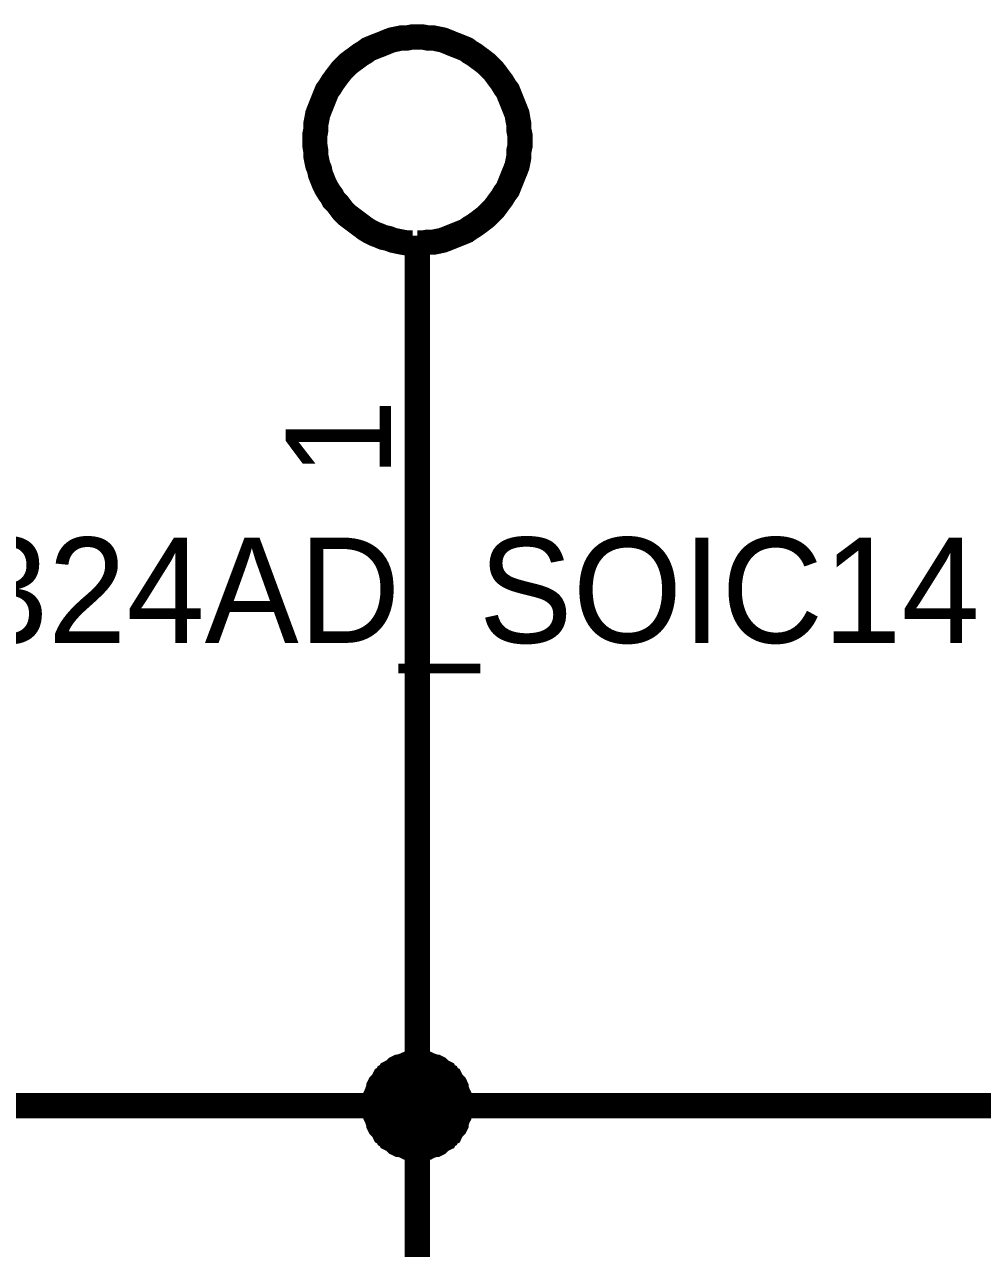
# Model space of a CAD drawing. Header units: millimetres. Extents: x 0 to 800, y 0 to 567.
# Drawn here: x 125.37 to 136.78, y 327.7 to 342.27 of the extents above; entities that cross this region are included whole.
import ezdxf

# ---------------------------------------------------------------- set-up
doc = ezdxf.new("R2010")
doc.units = ezdxf.units.MM
doc.layers.add('Sheet', color=255, linetype='Continuous')

msp = doc.modelspace()

# ---------------------------------------------------------------- linework, layer by layer
at = {"layer": 'Sheet'}
for points, const_width in [([(130.05, 342.119), (129.983, 342.119), (129.927, 342.108), (129.859, 342.108), (129.803, 342.096), (129.747, 342.085), (129.691, 342.063), (129.635, 342.04), (129.579, 342.018), (129.523, 341.996), (129.467, 341.973), (129.423, 341.94), (129.367, 341.906), (129.322, 341.872), (129.277, 341.839), (129.232, 341.805), (129.187, 341.76), (129.143, 341.716), (129.109, 341.671), (129.075, 341.626), (129.042, 341.581), (129.008, 341.525), (128.975, 341.48), (128.952, 341.424), (128.93, 341.368), (128.907, 341.312), (128.885, 341.256), (128.863, 341.2), (128.851, 341.133), (128.84, 341.077), (128.84, 341.01), (128.829, 340.954), (128.829, 340.887)], 0.3), ([(131.271, 340.887), (131.271, 340.954), (131.259, 341.01), (131.259, 341.077), (131.248, 341.133), (131.237, 341.2), (131.215, 341.256), (131.192, 341.312), (131.17, 341.368), (131.147, 341.424), (131.125, 341.48), (131.091, 341.525), (131.058, 341.581), (131.024, 341.626), (130.991, 341.671), (130.957, 341.716), (130.912, 341.76), (130.867, 341.805), (130.823, 341.839), (130.778, 341.872), (130.733, 341.906), (130.677, 341.94), (130.632, 341.973), (130.576, 341.996), (130.52, 342.018), (130.464, 342.04), (130.408, 342.063), (130.352, 342.085), (130.296, 342.096), (130.24, 342.108), (130.173, 342.108), (130.117, 342.119), (130.05, 342.119)], 0.3), ([(128.829, 340.887), (128.829, 340.831), (128.84, 340.764), (128.84, 340.708), (128.851, 340.652), (128.863, 340.596), (128.885, 340.54), (128.896, 340.484), (128.919, 340.428), (128.941, 340.372), (128.963, 340.327), (128.997, 340.271), (129.031, 340.226), (129.053, 340.181), (129.098, 340.136), (129.131, 340.092), (129.165, 340.047), (129.21, 340.002), (129.255, 339.968), (129.299, 339.935), (129.344, 339.901), (129.389, 339.868), (129.434, 339.834), (129.49, 339.8), (129.535, 339.778), (129.591, 339.756), (129.647, 339.733), (129.703, 339.722), (129.759, 339.7), (129.815, 339.688), (129.871, 339.677), (129.938, 339.666), (129.994, 339.666)], 0.3), ([(130.05, 339.666), (130.117, 339.666), (130.173, 339.677), (130.24, 339.677), (130.296, 339.688), (130.352, 339.7), (130.408, 339.722), (130.464, 339.744), (130.52, 339.767), (130.576, 339.789), (130.632, 339.812), (130.677, 339.845), (130.733, 339.879), (130.778, 339.912), (130.823, 339.946), (130.867, 339.98), (130.912, 340.024), (130.957, 340.069), (130.991, 340.114), (131.024, 340.159), (131.058, 340.204), (131.091, 340.26), (131.125, 340.304), (131.147, 340.36), (131.17, 340.416), (131.192, 340.472), (131.215, 340.528), (131.237, 340.584), (131.248, 340.64), (131.259, 340.696), (131.259, 340.764), (131.271, 340.82), (131.271, 340.887)], 0.3), ([(130.05, 339.756), (130.05, 336.25)], 0.3), ([(130.05, 336.25), (130.05, 329.396)], 0.3), ([(129.546, 329.396), (129.546, 329.419), (129.546, 329.452), (129.557, 329.475), (129.557, 329.497), (129.557, 329.519), (129.568, 329.542), (129.579, 329.575), (129.591, 329.598), (129.591, 329.62), (129.602, 329.643), (129.613, 329.654), (129.635, 329.676), (129.647, 329.699), (129.658, 329.721), (129.68, 329.732), (129.691, 329.755), (129.714, 329.766), (129.725, 329.788), (129.747, 329.799), (129.77, 329.811), (129.792, 329.833), (129.803, 329.844), (129.826, 329.855), (129.848, 329.855), (129.871, 329.867), (129.904, 329.878), (129.927, 329.889), (129.949, 329.889), (129.971, 329.889), (129.994, 329.9), (130.027, 329.9), (130.05, 329.9)], 0.3), ([(129.546, 329.396), (129.546, 329.419), (129.546, 329.452), (129.557, 329.475), (129.557, 329.497), (129.557, 329.519), (129.568, 329.542), (129.579, 329.575), (129.591, 329.598), (129.591, 329.62), (129.602, 329.643), (129.613, 329.654), (129.635, 329.676), (129.647, 329.699), (129.658, 329.721), (129.68, 329.732), (129.691, 329.755), (129.714, 329.766), (129.725, 329.788), (129.747, 329.799), (129.77, 329.811), (129.792, 329.833), (129.803, 329.844), (129.826, 329.855), (129.848, 329.855), (129.871, 329.867), (129.904, 329.878), (129.927, 329.889), (129.949, 329.889), (129.971, 329.889), (129.994, 329.9), (130.027, 329.9), (130.05, 329.9)], 0.3), ([(129.546, 329.396), (129.546, 329.419), (129.546, 329.452), (129.557, 329.475), (129.557, 329.497), (129.557, 329.519), (129.568, 329.542), (129.579, 329.575), (129.591, 329.598), (129.591, 329.62), (129.602, 329.643), (129.613, 329.654), (129.635, 329.676), (129.647, 329.699), (129.658, 329.721), (129.68, 329.732), (129.691, 329.755), (129.714, 329.766), (129.725, 329.788), (129.747, 329.799), (129.77, 329.811), (129.792, 329.833), (129.803, 329.844), (129.826, 329.855), (129.848, 329.855), (129.871, 329.867), (129.904, 329.878), (129.927, 329.889), (129.949, 329.889), (129.971, 329.889), (129.994, 329.9), (130.027, 329.9), (130.05, 329.9)], 0.3), ([(129.546, 329.396), (129.546, 329.419), (129.546, 329.452), (129.557, 329.475), (129.557, 329.497), (129.557, 329.519), (129.568, 329.542), (129.579, 329.575), (129.591, 329.598), (129.591, 329.62), (129.602, 329.643), (129.613, 329.654), (129.635, 329.676), (129.647, 329.699), (129.658, 329.721), (129.68, 329.732), (129.691, 329.755), (129.714, 329.766), (129.725, 329.788), (129.747, 329.799), (129.77, 329.811), (129.792, 329.833), (129.803, 329.844), (129.826, 329.855), (129.848, 329.855), (129.871, 329.867), (129.904, 329.878), (129.927, 329.889), (129.949, 329.889), (129.971, 329.889), (129.994, 329.9), (130.027, 329.9), (130.05, 329.9)], 0.3), ([(129.546, 329.396), (129.546, 329.419), (129.546, 329.452), (129.557, 329.475), (129.557, 329.497), (129.557, 329.519), (129.568, 329.542), (129.579, 329.575), (129.591, 329.598), (129.591, 329.62), (129.602, 329.643), (129.613, 329.654), (129.635, 329.676), (129.647, 329.699), (129.658, 329.721), (129.68, 329.732), (129.691, 329.755), (129.714, 329.766), (129.725, 329.788), (129.747, 329.799), (129.77, 329.811), (129.792, 329.833), (129.803, 329.844), (129.826, 329.855), (129.848, 329.855), (129.871, 329.867), (129.904, 329.878), (129.927, 329.889), (129.949, 329.889), (129.971, 329.889), (129.994, 329.9), (130.027, 329.9), (130.05, 329.9)], 0.3), ([(129.546, 329.396), (129.546, 329.419), (129.546, 329.452), (129.557, 329.475), (129.557, 329.497), (129.557, 329.519), (129.568, 329.542), (129.579, 329.575), (129.591, 329.598), (129.591, 329.62), (129.602, 329.643), (129.613, 329.654), (129.635, 329.676), (129.647, 329.699), (129.658, 329.721), (129.68, 329.732), (129.691, 329.755), (129.714, 329.766), (129.725, 329.788), (129.747, 329.799), (129.77, 329.811), (129.792, 329.833), (129.803, 329.844), (129.826, 329.855), (129.848, 329.855), (129.871, 329.867), (129.904, 329.878), (129.927, 329.889), (129.949, 329.889), (129.971, 329.889), (129.994, 329.9), (130.027, 329.9), (130.05, 329.9)], 0.3), ([(129.546, 329.396), (129.546, 329.419), (129.546, 329.452), (129.557, 329.475), (129.557, 329.497), (129.557, 329.519), (129.568, 329.542), (129.579, 329.575), (129.591, 329.598), (129.591, 329.62), (129.602, 329.643), (129.613, 329.654), (129.635, 329.676), (129.647, 329.699), (129.658, 329.721), (129.68, 329.732), (129.691, 329.755), (129.714, 329.766), (129.725, 329.788), (129.747, 329.799), (129.77, 329.811), (129.792, 329.833), (129.803, 329.844), (129.826, 329.855), (129.848, 329.855), (129.871, 329.867), (129.904, 329.878), (129.927, 329.889), (129.949, 329.889), (129.971, 329.889), (129.994, 329.9), (130.027, 329.9), (130.05, 329.9)], 0.0991), ([(129.546, 329.396), (129.546, 329.419), (129.546, 329.452), (129.557, 329.475), (129.557, 329.497), (129.557, 329.519), (129.568, 329.542), (129.579, 329.575), (129.591, 329.598), (129.591, 329.62), (129.602, 329.643), (129.613, 329.654), (129.635, 329.676), (129.647, 329.699), (129.658, 329.721), (129.68, 329.732), (129.691, 329.755), (129.714, 329.766), (129.725, 329.788), (129.747, 329.799), (129.77, 329.811), (129.792, 329.833), (129.803, 329.844), (129.826, 329.855), (129.848, 329.855), (129.871, 329.867), (129.904, 329.878), (129.927, 329.889), (129.949, 329.889), (129.971, 329.889), (129.994, 329.9), (130.027, 329.9), (130.05, 329.9)], 0.0991), ([(129.546, 329.396), (129.546, 329.419), (129.546, 329.452), (129.557, 329.475), (129.557, 329.497), (129.557, 329.519), (129.568, 329.542), (129.579, 329.575), (129.591, 329.598), (129.591, 329.62), (129.602, 329.643), (129.613, 329.654), (129.635, 329.676), (129.647, 329.699), (129.658, 329.721), (129.68, 329.732), (129.691, 329.755), (129.714, 329.766), (129.725, 329.788), (129.747, 329.799), (129.77, 329.811), (129.792, 329.833), (129.803, 329.844), (129.826, 329.855), (129.848, 329.855), (129.871, 329.867), (129.904, 329.878), (129.927, 329.889), (129.949, 329.889), (129.971, 329.889), (129.994, 329.9), (130.027, 329.9), (130.05, 329.9)], 0.0991), ([(129.546, 329.396), (129.546, 329.419), (129.546, 329.452), (129.557, 329.475), (129.557, 329.497), (129.557, 329.519), (129.568, 329.542), (129.579, 329.575), (129.591, 329.598), (129.591, 329.62), (129.602, 329.643), (129.613, 329.654), (129.635, 329.676), (129.647, 329.699), (129.658, 329.721), (129.68, 329.732), (129.691, 329.755), (129.714, 329.766), (129.725, 329.788), (129.747, 329.799), (129.77, 329.811), (129.792, 329.833), (129.803, 329.844), (129.826, 329.855), (129.848, 329.855), (129.871, 329.867), (129.904, 329.878), (129.927, 329.889), (129.949, 329.889), (129.971, 329.889), (129.994, 329.9), (130.027, 329.9), (130.05, 329.9)], 0.0991), ([(129.546, 329.396), (129.546, 329.419), (129.546, 329.452), (129.557, 329.475), (129.557, 329.497), (129.557, 329.519), (129.568, 329.542), (129.579, 329.575), (129.591, 329.598), (129.591, 329.62), (129.602, 329.643), (129.613, 329.654), (129.635, 329.676), (129.647, 329.699), (129.658, 329.721), (129.68, 329.732), (129.691, 329.755), (129.714, 329.766), (129.725, 329.788), (129.747, 329.799), (129.77, 329.811), (129.792, 329.833), (129.803, 329.844), (129.826, 329.855), (129.848, 329.855), (129.871, 329.867), (129.904, 329.878), (129.927, 329.889), (129.949, 329.889), (129.971, 329.889), (129.994, 329.9), (130.027, 329.9), (130.05, 329.9)], 0.0991), ([(129.546, 329.396), (129.546, 329.419), (129.546, 329.452), (129.557, 329.475), (129.557, 329.497), (129.557, 329.519), (129.568, 329.542), (129.579, 329.575), (129.591, 329.598), (129.591, 329.62), (129.602, 329.643), (129.613, 329.654), (129.635, 329.676), (129.647, 329.699), (129.658, 329.721), (129.68, 329.732), (129.691, 329.755), (129.714, 329.766), (129.725, 329.788), (129.747, 329.799), (129.77, 329.811), (129.792, 329.833), (129.803, 329.844), (129.826, 329.855), (129.848, 329.855), (129.871, 329.867), (129.904, 329.878), (129.927, 329.889), (129.949, 329.889), (129.971, 329.889), (129.994, 329.9), (130.027, 329.9), (130.05, 329.9)], 0.0991), ([(130.05, 329.9), (130.05, 329.9)], 0.3), ([(130.05, 329.9), (130.072, 329.9), (130.106, 329.9), (130.128, 329.889), (130.151, 329.889), (130.173, 329.889), (130.195, 329.878), (130.229, 329.867), (130.251, 329.855), (130.274, 329.855), (130.296, 329.844), (130.307, 329.833), (130.33, 329.811), (130.352, 329.799), (130.375, 329.788), (130.386, 329.766), (130.408, 329.755), (130.419, 329.732), (130.442, 329.721), (130.453, 329.699), (130.464, 329.676), (130.487, 329.654), (130.498, 329.643), (130.509, 329.62), (130.509, 329.598), (130.52, 329.575), (130.531, 329.542), (130.543, 329.519), (130.543, 329.497), (130.543, 329.475), (130.554, 329.452), (130.554, 329.419), (130.554, 329.396)], 0.3), ([(130.05, 329.9), (130.05, 329.9)], 0.3), ([(130.05, 329.9), (130.072, 329.9), (130.106, 329.9), (130.128, 329.889), (130.151, 329.889), (130.173, 329.889), (130.195, 329.878), (130.229, 329.867), (130.251, 329.855), (130.274, 329.855), (130.296, 329.844), (130.307, 329.833), (130.33, 329.811), (130.352, 329.799), (130.375, 329.788), (130.386, 329.766), (130.408, 329.755), (130.419, 329.732), (130.442, 329.721), (130.453, 329.699), (130.464, 329.676), (130.487, 329.654), (130.498, 329.643), (130.509, 329.62), (130.509, 329.598), (130.52, 329.575), (130.531, 329.542), (130.543, 329.519), (130.543, 329.497), (130.543, 329.475), (130.554, 329.452), (130.554, 329.419), (130.554, 329.396)], 0.3), ([(130.05, 329.9), (130.05, 329.9)], 0.3), ([(130.05, 329.9), (130.072, 329.9), (130.106, 329.9), (130.128, 329.889), (130.151, 329.889), (130.173, 329.889), (130.195, 329.878), (130.229, 329.867), (130.251, 329.855), (130.274, 329.855), (130.296, 329.844), (130.307, 329.833), (130.33, 329.811), (130.352, 329.799), (130.375, 329.788), (130.386, 329.766), (130.408, 329.755), (130.419, 329.732), (130.442, 329.721), (130.453, 329.699), (130.464, 329.676), (130.487, 329.654), (130.498, 329.643), (130.509, 329.62), (130.509, 329.598), (130.52, 329.575), (130.531, 329.542), (130.543, 329.519), (130.543, 329.497), (130.543, 329.475), (130.554, 329.452), (130.554, 329.419), (130.554, 329.396)], 0.3), ([(130.05, 329.9), (130.05, 329.9)], 0.3), ([(130.05, 329.9), (130.072, 329.9), (130.106, 329.9), (130.128, 329.889), (130.151, 329.889), (130.173, 329.889), (130.195, 329.878), (130.229, 329.867), (130.251, 329.855), (130.274, 329.855), (130.296, 329.844), (130.307, 329.833), (130.33, 329.811), (130.352, 329.799), (130.375, 329.788), (130.386, 329.766), (130.408, 329.755), (130.419, 329.732), (130.442, 329.721), (130.453, 329.699), (130.464, 329.676), (130.487, 329.654), (130.498, 329.643), (130.509, 329.62), (130.509, 329.598), (130.52, 329.575), (130.531, 329.542), (130.543, 329.519), (130.543, 329.497), (130.543, 329.475), (130.554, 329.452), (130.554, 329.419), (130.554, 329.396)], 0.3), ([(130.05, 329.9), (130.05, 329.9)], 0.3), ([(130.05, 329.9), (130.072, 329.9), (130.106, 329.9), (130.128, 329.889), (130.151, 329.889), (130.173, 329.889), (130.195, 329.878), (130.229, 329.867), (130.251, 329.855), (130.274, 329.855), (130.296, 329.844), (130.307, 329.833), (130.33, 329.811), (130.352, 329.799), (130.375, 329.788), (130.386, 329.766), (130.408, 329.755), (130.419, 329.732), (130.442, 329.721), (130.453, 329.699), (130.464, 329.676), (130.487, 329.654), (130.498, 329.643), (130.509, 329.62), (130.509, 329.598), (130.52, 329.575), (130.531, 329.542), (130.543, 329.519), (130.543, 329.497), (130.543, 329.475), (130.554, 329.452), (130.554, 329.419), (130.554, 329.396)], 0.3), ([(130.05, 329.9), (130.05, 329.9)], 0.3), ([(130.05, 329.9), (130.072, 329.9), (130.106, 329.9), (130.128, 329.889), (130.151, 329.889), (130.173, 329.889), (130.195, 329.878), (130.229, 329.867), (130.251, 329.855), (130.274, 329.855), (130.296, 329.844), (130.307, 329.833), (130.33, 329.811), (130.352, 329.799), (130.375, 329.788), (130.386, 329.766), (130.408, 329.755), (130.419, 329.732), (130.442, 329.721), (130.453, 329.699), (130.464, 329.676), (130.487, 329.654), (130.498, 329.643), (130.509, 329.62), (130.509, 329.598), (130.52, 329.575), (130.531, 329.542), (130.543, 329.519), (130.543, 329.497), (130.543, 329.475), (130.554, 329.452), (130.554, 329.419), (130.554, 329.396)], 0.3), ([(130.05, 329.9), (130.05, 329.9)], 0.0991), ([(130.05, 329.9), (130.072, 329.9), (130.106, 329.9), (130.128, 329.889), (130.151, 329.889), (130.173, 329.889), (130.195, 329.878), (130.229, 329.867), (130.251, 329.855), (130.274, 329.855), (130.296, 329.844), (130.307, 329.833), (130.33, 329.811), (130.352, 329.799), (130.375, 329.788), (130.386, 329.766), (130.408, 329.755), (130.419, 329.732), (130.442, 329.721), (130.453, 329.699), (130.464, 329.676), (130.487, 329.654), (130.498, 329.643), (130.509, 329.62), (130.509, 329.598), (130.52, 329.575), (130.531, 329.542), (130.543, 329.519), (130.543, 329.497), (130.543, 329.475), (130.554, 329.452), (130.554, 329.419), (130.554, 329.396)], 0.0991), ([(130.05, 329.9), (130.05, 329.9)], 0.0991), ([(130.05, 329.9), (130.072, 329.9), (130.106, 329.9), (130.128, 329.889), (130.151, 329.889), (130.173, 329.889), (130.195, 329.878), (130.229, 329.867), (130.251, 329.855), (130.274, 329.855), (130.296, 329.844), (130.307, 329.833), (130.33, 329.811), (130.352, 329.799), (130.375, 329.788), (130.386, 329.766), (130.408, 329.755), (130.419, 329.732), (130.442, 329.721), (130.453, 329.699), (130.464, 329.676), (130.487, 329.654), (130.498, 329.643), (130.509, 329.62), (130.509, 329.598), (130.52, 329.575), (130.531, 329.542), (130.543, 329.519), (130.543, 329.497), (130.543, 329.475), (130.554, 329.452), (130.554, 329.419), (130.554, 329.396)], 0.0991), ([(130.05, 329.9), (130.05, 329.9)], 0.0991), ([(130.05, 329.9), (130.072, 329.9), (130.106, 329.9), (130.128, 329.889), (130.151, 329.889), (130.173, 329.889), (130.195, 329.878), (130.229, 329.867), (130.251, 329.855), (130.274, 329.855), (130.296, 329.844), (130.307, 329.833), (130.33, 329.811), (130.352, 329.799), (130.375, 329.788), (130.386, 329.766), (130.408, 329.755), (130.419, 329.732), (130.442, 329.721), (130.453, 329.699), (130.464, 329.676), (130.487, 329.654), (130.498, 329.643), (130.509, 329.62), (130.509, 329.598), (130.52, 329.575), (130.531, 329.542), (130.543, 329.519), (130.543, 329.497), (130.543, 329.475), (130.554, 329.452), (130.554, 329.419), (130.554, 329.396)], 0.0991), ([(130.05, 329.9), (130.05, 329.9)], 0.0991), ([(130.05, 329.9), (130.072, 329.9), (130.106, 329.9), (130.128, 329.889), (130.151, 329.889), (130.173, 329.889), (130.195, 329.878), (130.229, 329.867), (130.251, 329.855), (130.274, 329.855), (130.296, 329.844), (130.307, 329.833), (130.33, 329.811), (130.352, 329.799), (130.375, 329.788), (130.386, 329.766), (130.408, 329.755), (130.419, 329.732), (130.442, 329.721), (130.453, 329.699), (130.464, 329.676), (130.487, 329.654), (130.498, 329.643), (130.509, 329.62), (130.509, 329.598), (130.52, 329.575), (130.531, 329.542), (130.543, 329.519), (130.543, 329.497), (130.543, 329.475), (130.554, 329.452), (130.554, 329.419), (130.554, 329.396)], 0.0991), ([(130.05, 329.9), (130.05, 329.9)], 0.0991), ([(130.05, 329.9), (130.072, 329.9), (130.106, 329.9), (130.128, 329.889), (130.151, 329.889), (130.173, 329.889), (130.195, 329.878), (130.229, 329.867), (130.251, 329.855), (130.274, 329.855), (130.296, 329.844), (130.307, 329.833), (130.33, 329.811), (130.352, 329.799), (130.375, 329.788), (130.386, 329.766), (130.408, 329.755), (130.419, 329.732), (130.442, 329.721), (130.453, 329.699), (130.464, 329.676), (130.487, 329.654), (130.498, 329.643), (130.509, 329.62), (130.509, 329.598), (130.52, 329.575), (130.531, 329.542), (130.543, 329.519), (130.543, 329.497), (130.543, 329.475), (130.554, 329.452), (130.554, 329.419), (130.554, 329.396)], 0.0991), ([(130.05, 329.9), (130.05, 329.9)], 0.0991), ([(130.05, 329.9), (130.072, 329.9), (130.106, 329.9), (130.128, 329.889), (130.151, 329.889), (130.173, 329.889), (130.195, 329.878), (130.229, 329.867), (130.251, 329.855), (130.274, 329.855), (130.296, 329.844), (130.307, 329.833), (130.33, 329.811), (130.352, 329.799), (130.375, 329.788), (130.386, 329.766), (130.408, 329.755), (130.419, 329.732), (130.442, 329.721), (130.453, 329.699), (130.464, 329.676), (130.487, 329.654), (130.498, 329.643), (130.509, 329.62), (130.509, 329.598), (130.52, 329.575), (130.531, 329.542), (130.543, 329.519), (130.543, 329.497), (130.543, 329.475), (130.554, 329.452), (130.554, 329.419), (130.554, 329.396)], 0.0991), ([(121.807, 329.385), (123.039, 329.385), (123.039, 329.396), (130.05, 329.396), (138.102, 329.396)], 0.3), ([(130.05, 328.892), (130.027, 328.892), (129.994, 328.892), (129.971, 328.903), (129.949, 328.903), (129.927, 328.903), (129.904, 328.915), (129.871, 328.926), (129.848, 328.937), (129.826, 328.937), (129.803, 328.948), (129.792, 328.959), (129.77, 328.982), (129.747, 328.993), (129.725, 329.004), (129.714, 329.027), (129.691, 329.038), (129.68, 329.06), (129.658, 329.071), (129.647, 329.094), (129.635, 329.116), (129.613, 329.139), (129.602, 329.15), (129.591, 329.172), (129.591, 329.195), (129.579, 329.217), (129.568, 329.251), (129.557, 329.273), (129.557, 329.295), (129.557, 329.318), (129.546, 329.34), (129.546, 329.374), (129.546, 329.396)], 0.3), ([(129.546, 329.396), (129.546, 329.396)], 0.3), ([(130.05, 328.892), (130.027, 328.892), (129.994, 328.892), (129.971, 328.903), (129.949, 328.903), (129.927, 328.903), (129.904, 328.915), (129.871, 328.926), (129.848, 328.937), (129.826, 328.937), (129.803, 328.948), (129.792, 328.959), (129.77, 328.982), (129.747, 328.993), (129.725, 329.004), (129.714, 329.027), (129.691, 329.038), (129.68, 329.06), (129.658, 329.071), (129.647, 329.094), (129.635, 329.116), (129.613, 329.139), (129.602, 329.15), (129.591, 329.172), (129.591, 329.195), (129.579, 329.217), (129.568, 329.251), (129.557, 329.273), (129.557, 329.295), (129.557, 329.318), (129.546, 329.34), (129.546, 329.374), (129.546, 329.396)], 0.3), ([(129.546, 329.396), (129.546, 329.396)], 0.3), ([(130.05, 328.892), (130.027, 328.892), (129.994, 328.892), (129.971, 328.903), (129.949, 328.903), (129.927, 328.903), (129.904, 328.915), (129.871, 328.926), (129.848, 328.937), (129.826, 328.937), (129.803, 328.948), (129.792, 328.959), (129.77, 328.982), (129.747, 328.993), (129.725, 329.004), (129.714, 329.027), (129.691, 329.038), (129.68, 329.06), (129.658, 329.071), (129.647, 329.094), (129.635, 329.116), (129.613, 329.139), (129.602, 329.15), (129.591, 329.172), (129.591, 329.195), (129.579, 329.217), (129.568, 329.251), (129.557, 329.273), (129.557, 329.295), (129.557, 329.318), (129.546, 329.34), (129.546, 329.374), (129.546, 329.396)], 0.3), ([(129.546, 329.396), (129.546, 329.396)], 0.3), ([(130.05, 328.892), (130.027, 328.892), (129.994, 328.892), (129.971, 328.903), (129.949, 328.903), (129.927, 328.903), (129.904, 328.915), (129.871, 328.926), (129.848, 328.937), (129.826, 328.937), (129.803, 328.948), (129.792, 328.959), (129.77, 328.982), (129.747, 328.993), (129.725, 329.004), (129.714, 329.027), (129.691, 329.038), (129.68, 329.06), (129.658, 329.071), (129.647, 329.094), (129.635, 329.116), (129.613, 329.139), (129.602, 329.15), (129.591, 329.172), (129.591, 329.195), (129.579, 329.217), (129.568, 329.251), (129.557, 329.273), (129.557, 329.295), (129.557, 329.318), (129.546, 329.34), (129.546, 329.374), (129.546, 329.396)], 0.3), ([(129.546, 329.396), (129.546, 329.396)], 0.3), ([(130.05, 328.892), (130.027, 328.892), (129.994, 328.892), (129.971, 328.903), (129.949, 328.903), (129.927, 328.903), (129.904, 328.915), (129.871, 328.926), (129.848, 328.937), (129.826, 328.937), (129.803, 328.948), (129.792, 328.959), (129.77, 328.982), (129.747, 328.993), (129.725, 329.004), (129.714, 329.027), (129.691, 329.038), (129.68, 329.06), (129.658, 329.071), (129.647, 329.094), (129.635, 329.116), (129.613, 329.139), (129.602, 329.15), (129.591, 329.172), (129.591, 329.195), (129.579, 329.217), (129.568, 329.251), (129.557, 329.273), (129.557, 329.295), (129.557, 329.318), (129.546, 329.34), (129.546, 329.374), (129.546, 329.396)], 0.3), ([(129.546, 329.396), (129.546, 329.396)], 0.3), ([(130.05, 328.892), (130.027, 328.892), (129.994, 328.892), (129.971, 328.903), (129.949, 328.903), (129.927, 328.903), (129.904, 328.915), (129.871, 328.926), (129.848, 328.937), (129.826, 328.937), (129.803, 328.948), (129.792, 328.959), (129.77, 328.982), (129.747, 328.993), (129.725, 329.004), (129.714, 329.027), (129.691, 329.038), (129.68, 329.06), (129.658, 329.071), (129.647, 329.094), (129.635, 329.116), (129.613, 329.139), (129.602, 329.15), (129.591, 329.172), (129.591, 329.195), (129.579, 329.217), (129.568, 329.251), (129.557, 329.273), (129.557, 329.295), (129.557, 329.318), (129.546, 329.34), (129.546, 329.374), (129.546, 329.396)], 0.3), ([(129.546, 329.396), (129.546, 329.396)], 0.3), ([(130.554, 329.396), (130.554, 329.374), (130.554, 329.34), (130.543, 329.318), (130.543, 329.295), (130.543, 329.273), (130.531, 329.251), (130.52, 329.217), (130.509, 329.195), (130.509, 329.172), (130.498, 329.15), (130.487, 329.139), (130.464, 329.116), (130.453, 329.094), (130.442, 329.071), (130.419, 329.06), (130.408, 329.038), (130.386, 329.027), (130.375, 329.004), (130.352, 328.993), (130.33, 328.982), (130.307, 328.959), (130.296, 328.948), (130.274, 328.937), (130.251, 328.937), (130.229, 328.926), (130.195, 328.915), (130.173, 328.903), (130.151, 328.903), (130.128, 328.903), (130.106, 328.892), (130.072, 328.892), (130.05, 328.892)], 0.3), ([(130.554, 329.396), (130.554, 329.374), (130.554, 329.34), (130.543, 329.318), (130.543, 329.295), (130.543, 329.273), (130.531, 329.251), (130.52, 329.217), (130.509, 329.195), (130.509, 329.172), (130.498, 329.15), (130.487, 329.139), (130.464, 329.116), (130.453, 329.094), (130.442, 329.071), (130.419, 329.06), (130.408, 329.038), (130.386, 329.027), (130.375, 329.004), (130.352, 328.993), (130.33, 328.982), (130.307, 328.959), (130.296, 328.948), (130.274, 328.937), (130.251, 328.937), (130.229, 328.926), (130.195, 328.915), (130.173, 328.903), (130.151, 328.903), (130.128, 328.903), (130.106, 328.892), (130.072, 328.892), (130.05, 328.892)], 0.3), ([(130.05, 329.396), (130.05, 325.017), (130.128, 325.017)], 0.3), ([(130.554, 329.396), (130.554, 329.374), (130.554, 329.34), (130.543, 329.318), (130.543, 329.295), (130.543, 329.273), (130.531, 329.251), (130.52, 329.217), (130.509, 329.195), (130.509, 329.172), (130.498, 329.15), (130.487, 329.139), (130.464, 329.116), (130.453, 329.094), (130.442, 329.071), (130.419, 329.06), (130.408, 329.038), (130.386, 329.027), (130.375, 329.004), (130.352, 328.993), (130.33, 328.982), (130.307, 328.959), (130.296, 328.948), (130.274, 328.937), (130.251, 328.937), (130.229, 328.926), (130.195, 328.915), (130.173, 328.903), (130.151, 328.903), (130.128, 328.903), (130.106, 328.892), (130.072, 328.892), (130.05, 328.892)], 0.3), ([(130.554, 329.396), (130.554, 329.374), (130.554, 329.34), (130.543, 329.318), (130.543, 329.295), (130.543, 329.273), (130.531, 329.251), (130.52, 329.217), (130.509, 329.195), (130.509, 329.172), (130.498, 329.15), (130.487, 329.139), (130.464, 329.116), (130.453, 329.094), (130.442, 329.071), (130.419, 329.06), (130.408, 329.038), (130.386, 329.027), (130.375, 329.004), (130.352, 328.993), (130.33, 328.982), (130.307, 328.959), (130.296, 328.948), (130.274, 328.937), (130.251, 328.937), (130.229, 328.926), (130.195, 328.915), (130.173, 328.903), (130.151, 328.903), (130.128, 328.903), (130.106, 328.892), (130.072, 328.892), (130.05, 328.892)], 0.3), ([(130.554, 329.396), (130.554, 329.374), (130.554, 329.34), (130.543, 329.318), (130.543, 329.295), (130.543, 329.273), (130.531, 329.251), (130.52, 329.217), (130.509, 329.195), (130.509, 329.172), (130.498, 329.15), (130.487, 329.139), (130.464, 329.116), (130.453, 329.094), (130.442, 329.071), (130.419, 329.06), (130.408, 329.038), (130.386, 329.027), (130.375, 329.004), (130.352, 328.993), (130.33, 328.982), (130.307, 328.959), (130.296, 328.948), (130.274, 328.937), (130.251, 328.937), (130.229, 328.926), (130.195, 328.915), (130.173, 328.903), (130.151, 328.903), (130.128, 328.903), (130.106, 328.892), (130.072, 328.892), (130.05, 328.892)], 0.3), ([(130.554, 329.396), (130.554, 329.374), (130.554, 329.34), (130.543, 329.318), (130.543, 329.295), (130.543, 329.273), (130.531, 329.251), (130.52, 329.217), (130.509, 329.195), (130.509, 329.172), (130.498, 329.15), (130.487, 329.139), (130.464, 329.116), (130.453, 329.094), (130.442, 329.071), (130.419, 329.06), (130.408, 329.038), (130.386, 329.027), (130.375, 329.004), (130.352, 328.993), (130.33, 328.982), (130.307, 328.959), (130.296, 328.948), (130.274, 328.937), (130.251, 328.937), (130.229, 328.926), (130.195, 328.915), (130.173, 328.903), (130.151, 328.903), (130.128, 328.903), (130.106, 328.892), (130.072, 328.892), (130.05, 328.892)], 0.3), ([(130.554, 329.396), (130.554, 329.396), (130.554, 329.396), (130.554, 329.396), (130.554, 329.396), (130.554, 329.396), (130.554, 329.396), (130.554, 329.396), (130.554, 329.396), (130.554, 329.396), (130.554, 329.396), (130.554, 329.396), (130.554, 329.396), (130.554, 329.396), (130.554, 329.396), (130.554, 329.396), (130.554, 329.396), (130.554, 329.396), (130.554, 329.396), (130.554, 329.396), (130.554, 329.396), (130.554, 329.396), (130.554, 329.396), (130.554, 329.396), (130.554, 329.396), (130.554, 329.396), (130.554, 329.396), (130.554, 329.396), (130.554, 329.396), (130.554, 329.396), (130.554, 329.396), (130.554, 329.396), (130.554, 329.396)], 0.3), ([(130.554, 329.396), (130.554, 329.396)], 0.3), ([(130.554, 329.396), (130.554, 329.396), (130.554, 329.396), (130.554, 329.396), (130.554, 329.396), (130.554, 329.396), (130.554, 329.396), (130.554, 329.396), (130.554, 329.396), (130.554, 329.396), (130.554, 329.396), (130.554, 329.396), (130.554, 329.396), (130.554, 329.396), (130.554, 329.396), (130.554, 329.396), (130.554, 329.396), (130.554, 329.396), (130.554, 329.396), (130.554, 329.396), (130.554, 329.396), (130.554, 329.396), (130.554, 329.396), (130.554, 329.396), (130.554, 329.396), (130.554, 329.396), (130.554, 329.396), (130.554, 329.396), (130.554, 329.396), (130.554, 329.396), (130.554, 329.396), (130.554, 329.396), (130.554, 329.396)], 0.3), ([(130.554, 329.396), (130.554, 329.396)], 0.3), ([(130.554, 329.396), (130.554, 329.396), (130.554, 329.396), (130.554, 329.396), (130.554, 329.396), (130.554, 329.396), (130.554, 329.396), (130.554, 329.396), (130.554, 329.396), (130.554, 329.396), (130.554, 329.396), (130.554, 329.396), (130.554, 329.396), (130.554, 329.396), (130.554, 329.396), (130.554, 329.396), (130.554, 329.396), (130.554, 329.396), (130.554, 329.396), (130.554, 329.396), (130.554, 329.396), (130.554, 329.396), (130.554, 329.396), (130.554, 329.396), (130.554, 329.396), (130.554, 329.396), (130.554, 329.396), (130.554, 329.396), (130.554, 329.396), (130.554, 329.396), (130.554, 329.396), (130.554, 329.396), (130.554, 329.396)], 0.3), ([(130.554, 329.396), (130.554, 329.396)], 0.3), ([(130.554, 329.396), (130.554, 329.396), (130.554, 329.396), (130.554, 329.396), (130.554, 329.396), (130.554, 329.396), (130.554, 329.396), (130.554, 329.396), (130.554, 329.396), (130.554, 329.396), (130.554, 329.396), (130.554, 329.396), (130.554, 329.396), (130.554, 329.396), (130.554, 329.396), (130.554, 329.396), (130.554, 329.396), (130.554, 329.396), (130.554, 329.396), (130.554, 329.396), (130.554, 329.396), (130.554, 329.396), (130.554, 329.396), (130.554, 329.396), (130.554, 329.396), (130.554, 329.396), (130.554, 329.396), (130.554, 329.396), (130.554, 329.396), (130.554, 329.396), (130.554, 329.396), (130.554, 329.396), (130.554, 329.396)], 0.3), ([(130.554, 329.396), (130.554, 329.396)], 0.3), ([(130.554, 329.396), (130.554, 329.396), (130.554, 329.396), (130.554, 329.396), (130.554, 329.396), (130.554, 329.396), (130.554, 329.396), (130.554, 329.396), (130.554, 329.396), (130.554, 329.396), (130.554, 329.396), (130.554, 329.396), (130.554, 329.396), (130.554, 329.396), (130.554, 329.396), (130.554, 329.396), (130.554, 329.396), (130.554, 329.396), (130.554, 329.396), (130.554, 329.396), (130.554, 329.396), (130.554, 329.396), (130.554, 329.396), (130.554, 329.396), (130.554, 329.396), (130.554, 329.396), (130.554, 329.396), (130.554, 329.396), (130.554, 329.396), (130.554, 329.396), (130.554, 329.396), (130.554, 329.396), (130.554, 329.396)], 0.3), ([(130.554, 329.396), (130.554, 329.396)], 0.3), ([(130.554, 329.396), (130.554, 329.396), (130.554, 329.396), (130.554, 329.396), (130.554, 329.396), (130.554, 329.396), (130.554, 329.396), (130.554, 329.396), (130.554, 329.396), (130.554, 329.396), (130.554, 329.396), (130.554, 329.396), (130.554, 329.396), (130.554, 329.396), (130.554, 329.396), (130.554, 329.396), (130.554, 329.396), (130.554, 329.396), (130.554, 329.396), (130.554, 329.396), (130.554, 329.396), (130.554, 329.396), (130.554, 329.396), (130.554, 329.396), (130.554, 329.396), (130.554, 329.396), (130.554, 329.396), (130.554, 329.396), (130.554, 329.396), (130.554, 329.396), (130.554, 329.396), (130.554, 329.396), (130.554, 329.396)], 0.3), ([(130.554, 329.396), (130.554, 329.396)], 0.3), ([(130.05, 328.892), (130.027, 328.892), (129.994, 328.892), (129.971, 328.903), (129.949, 328.903), (129.927, 328.903), (129.904, 328.915), (129.871, 328.926), (129.848, 328.937), (129.826, 328.937), (129.803, 328.948), (129.792, 328.959), (129.77, 328.982), (129.747, 328.993), (129.725, 329.004), (129.714, 329.027), (129.691, 329.038), (129.68, 329.06), (129.658, 329.071), (129.647, 329.094), (129.635, 329.116), (129.613, 329.139), (129.602, 329.15), (129.591, 329.172), (129.591, 329.195), (129.579, 329.217), (129.568, 329.251), (129.557, 329.273), (129.557, 329.295), (129.557, 329.318), (129.546, 329.34), (129.546, 329.374), (129.546, 329.396)], 0.0991), ([(129.546, 329.396), (129.546, 329.396)], 0.0991), ([(130.05, 328.892), (130.027, 328.892), (129.994, 328.892), (129.971, 328.903), (129.949, 328.903), (129.927, 328.903), (129.904, 328.915), (129.871, 328.926), (129.848, 328.937), (129.826, 328.937), (129.803, 328.948), (129.792, 328.959), (129.77, 328.982), (129.747, 328.993), (129.725, 329.004), (129.714, 329.027), (129.691, 329.038), (129.68, 329.06), (129.658, 329.071), (129.647, 329.094), (129.635, 329.116), (129.613, 329.139), (129.602, 329.15), (129.591, 329.172), (129.591, 329.195), (129.579, 329.217), (129.568, 329.251), (129.557, 329.273), (129.557, 329.295), (129.557, 329.318), (129.546, 329.34), (129.546, 329.374), (129.546, 329.396)], 0.0991), ([(129.546, 329.396), (129.546, 329.396)], 0.0991), ([(130.05, 328.892), (130.027, 328.892), (129.994, 328.892), (129.971, 328.903), (129.949, 328.903), (129.927, 328.903), (129.904, 328.915), (129.871, 328.926), (129.848, 328.937), (129.826, 328.937), (129.803, 328.948), (129.792, 328.959), (129.77, 328.982), (129.747, 328.993), (129.725, 329.004), (129.714, 329.027), (129.691, 329.038), (129.68, 329.06), (129.658, 329.071), (129.647, 329.094), (129.635, 329.116), (129.613, 329.139), (129.602, 329.15), (129.591, 329.172), (129.591, 329.195), (129.579, 329.217), (129.568, 329.251), (129.557, 329.273), (129.557, 329.295), (129.557, 329.318), (129.546, 329.34), (129.546, 329.374), (129.546, 329.396)], 0.0991), ([(129.546, 329.396), (129.546, 329.396)], 0.0991), ([(130.05, 328.892), (130.027, 328.892), (129.994, 328.892), (129.971, 328.903), (129.949, 328.903), (129.927, 328.903), (129.904, 328.915), (129.871, 328.926), (129.848, 328.937), (129.826, 328.937), (129.803, 328.948), (129.792, 328.959), (129.77, 328.982), (129.747, 328.993), (129.725, 329.004), (129.714, 329.027), (129.691, 329.038), (129.68, 329.06), (129.658, 329.071), (129.647, 329.094), (129.635, 329.116), (129.613, 329.139), (129.602, 329.15), (129.591, 329.172), (129.591, 329.195), (129.579, 329.217), (129.568, 329.251), (129.557, 329.273), (129.557, 329.295), (129.557, 329.318), (129.546, 329.34), (129.546, 329.374), (129.546, 329.396)], 0.0991), ([(129.546, 329.396), (129.546, 329.396)], 0.0991), ([(130.05, 328.892), (130.027, 328.892), (129.994, 328.892), (129.971, 328.903), (129.949, 328.903), (129.927, 328.903), (129.904, 328.915), (129.871, 328.926), (129.848, 328.937), (129.826, 328.937), (129.803, 328.948), (129.792, 328.959), (129.77, 328.982), (129.747, 328.993), (129.725, 329.004), (129.714, 329.027), (129.691, 329.038), (129.68, 329.06), (129.658, 329.071), (129.647, 329.094), (129.635, 329.116), (129.613, 329.139), (129.602, 329.15), (129.591, 329.172), (129.591, 329.195), (129.579, 329.217), (129.568, 329.251), (129.557, 329.273), (129.557, 329.295), (129.557, 329.318), (129.546, 329.34), (129.546, 329.374), (129.546, 329.396)], 0.0991), ([(129.546, 329.396), (129.546, 329.396)], 0.0991), ([(130.05, 328.892), (130.027, 328.892), (129.994, 328.892), (129.971, 328.903), (129.949, 328.903), (129.927, 328.903), (129.904, 328.915), (129.871, 328.926), (129.848, 328.937), (129.826, 328.937), (129.803, 328.948), (129.792, 328.959), (129.77, 328.982), (129.747, 328.993), (129.725, 329.004), (129.714, 329.027), (129.691, 329.038), (129.68, 329.06), (129.658, 329.071), (129.647, 329.094), (129.635, 329.116), (129.613, 329.139), (129.602, 329.15), (129.591, 329.172), (129.591, 329.195), (129.579, 329.217), (129.568, 329.251), (129.557, 329.273), (129.557, 329.295), (129.557, 329.318), (129.546, 329.34), (129.546, 329.374), (129.546, 329.396)], 0.0991), ([(129.546, 329.396), (129.546, 329.396)], 0.0991), ([(130.554, 329.396), (130.554, 329.374), (130.554, 329.34), (130.543, 329.318), (130.543, 329.295), (130.543, 329.273), (130.531, 329.251), (130.52, 329.217), (130.509, 329.195), (130.509, 329.172), (130.498, 329.15), (130.487, 329.139), (130.464, 329.116), (130.453, 329.094), (130.442, 329.071), (130.419, 329.06), (130.408, 329.038), (130.386, 329.027), (130.375, 329.004), (130.352, 328.993), (130.33, 328.982), (130.307, 328.959), (130.296, 328.948), (130.274, 328.937), (130.251, 328.937), (130.229, 328.926), (130.195, 328.915), (130.173, 328.903), (130.151, 328.903), (130.128, 328.903), (130.106, 328.892), (130.072, 328.892), (130.05, 328.892)], 0.0991), ([(130.554, 329.396), (130.554, 329.374), (130.554, 329.34), (130.543, 329.318), (130.543, 329.295), (130.543, 329.273), (130.531, 329.251), (130.52, 329.217), (130.509, 329.195), (130.509, 329.172), (130.498, 329.15), (130.487, 329.139), (130.464, 329.116), (130.453, 329.094), (130.442, 329.071), (130.419, 329.06), (130.408, 329.038), (130.386, 329.027), (130.375, 329.004), (130.352, 328.993), (130.33, 328.982), (130.307, 328.959), (130.296, 328.948), (130.274, 328.937), (130.251, 328.937), (130.229, 328.926), (130.195, 328.915), (130.173, 328.903), (130.151, 328.903), (130.128, 328.903), (130.106, 328.892), (130.072, 328.892), (130.05, 328.892)], 0.0991), ([(130.554, 329.396), (130.554, 329.374), (130.554, 329.34), (130.543, 329.318), (130.543, 329.295), (130.543, 329.273), (130.531, 329.251), (130.52, 329.217), (130.509, 329.195), (130.509, 329.172), (130.498, 329.15), (130.487, 329.139), (130.464, 329.116), (130.453, 329.094), (130.442, 329.071), (130.419, 329.06), (130.408, 329.038), (130.386, 329.027), (130.375, 329.004), (130.352, 328.993), (130.33, 328.982), (130.307, 328.959), (130.296, 328.948), (130.274, 328.937), (130.251, 328.937), (130.229, 328.926), (130.195, 328.915), (130.173, 328.903), (130.151, 328.903), (130.128, 328.903), (130.106, 328.892), (130.072, 328.892), (130.05, 328.892)], 0.0991), ([(130.554, 329.396), (130.554, 329.374), (130.554, 329.34), (130.543, 329.318), (130.543, 329.295), (130.543, 329.273), (130.531, 329.251), (130.52, 329.217), (130.509, 329.195), (130.509, 329.172), (130.498, 329.15), (130.487, 329.139), (130.464, 329.116), (130.453, 329.094), (130.442, 329.071), (130.419, 329.06), (130.408, 329.038), (130.386, 329.027), (130.375, 329.004), (130.352, 328.993), (130.33, 328.982), (130.307, 328.959), (130.296, 328.948), (130.274, 328.937), (130.251, 328.937), (130.229, 328.926), (130.195, 328.915), (130.173, 328.903), (130.151, 328.903), (130.128, 328.903), (130.106, 328.892), (130.072, 328.892), (130.05, 328.892)], 0.0991), ([(130.554, 329.396), (130.554, 329.374), (130.554, 329.34), (130.543, 329.318), (130.543, 329.295), (130.543, 329.273), (130.531, 329.251), (130.52, 329.217), (130.509, 329.195), (130.509, 329.172), (130.498, 329.15), (130.487, 329.139), (130.464, 329.116), (130.453, 329.094), (130.442, 329.071), (130.419, 329.06), (130.408, 329.038), (130.386, 329.027), (130.375, 329.004), (130.352, 328.993), (130.33, 328.982), (130.307, 328.959), (130.296, 328.948), (130.274, 328.937), (130.251, 328.937), (130.229, 328.926), (130.195, 328.915), (130.173, 328.903), (130.151, 328.903), (130.128, 328.903), (130.106, 328.892), (130.072, 328.892), (130.05, 328.892)], 0.0991), ([(130.554, 329.396), (130.554, 329.374), (130.554, 329.34), (130.543, 329.318), (130.543, 329.295), (130.543, 329.273), (130.531, 329.251), (130.52, 329.217), (130.509, 329.195), (130.509, 329.172), (130.498, 329.15), (130.487, 329.139), (130.464, 329.116), (130.453, 329.094), (130.442, 329.071), (130.419, 329.06), (130.408, 329.038), (130.386, 329.027), (130.375, 329.004), (130.352, 328.993), (130.33, 328.982), (130.307, 328.959), (130.296, 328.948), (130.274, 328.937), (130.251, 328.937), (130.229, 328.926), (130.195, 328.915), (130.173, 328.903), (130.151, 328.903), (130.128, 328.903), (130.106, 328.892), (130.072, 328.892), (130.05, 328.892)], 0.0991), ([(130.554, 329.396), (130.554, 329.396), (130.554, 329.396), (130.554, 329.396), (130.554, 329.396), (130.554, 329.396), (130.554, 329.396), (130.554, 329.396), (130.554, 329.396), (130.554, 329.396), (130.554, 329.396), (130.554, 329.396), (130.554, 329.396), (130.554, 329.396), (130.554, 329.396), (130.554, 329.396), (130.554, 329.396), (130.554, 329.396), (130.554, 329.396), (130.554, 329.396), (130.554, 329.396), (130.554, 329.396), (130.554, 329.396), (130.554, 329.396), (130.554, 329.396), (130.554, 329.396), (130.554, 329.396), (130.554, 329.396), (130.554, 329.396), (130.554, 329.396), (130.554, 329.396), (130.554, 329.396), (130.554, 329.396)], 0.0991), ([(130.554, 329.396), (130.554, 329.396)], 0.0991), ([(130.554, 329.396), (130.554, 329.396), (130.554, 329.396), (130.554, 329.396), (130.554, 329.396), (130.554, 329.396), (130.554, 329.396), (130.554, 329.396), (130.554, 329.396), (130.554, 329.396), (130.554, 329.396), (130.554, 329.396), (130.554, 329.396), (130.554, 329.396), (130.554, 329.396), (130.554, 329.396), (130.554, 329.396), (130.554, 329.396), (130.554, 329.396), (130.554, 329.396), (130.554, 329.396), (130.554, 329.396), (130.554, 329.396), (130.554, 329.396), (130.554, 329.396), (130.554, 329.396), (130.554, 329.396), (130.554, 329.396), (130.554, 329.396), (130.554, 329.396), (130.554, 329.396), (130.554, 329.396), (130.554, 329.396)], 0.0991), ([(130.554, 329.396), (130.554, 329.396)], 0.0991), ([(130.554, 329.396), (130.554, 329.396), (130.554, 329.396), (130.554, 329.396), (130.554, 329.396), (130.554, 329.396), (130.554, 329.396), (130.554, 329.396), (130.554, 329.396), (130.554, 329.396), (130.554, 329.396), (130.554, 329.396), (130.554, 329.396), (130.554, 329.396), (130.554, 329.396), (130.554, 329.396), (130.554, 329.396), (130.554, 329.396), (130.554, 329.396), (130.554, 329.396), (130.554, 329.396), (130.554, 329.396), (130.554, 329.396), (130.554, 329.396), (130.554, 329.396), (130.554, 329.396), (130.554, 329.396), (130.554, 329.396), (130.554, 329.396), (130.554, 329.396), (130.554, 329.396), (130.554, 329.396), (130.554, 329.396)], 0.0991), ([(130.554, 329.396), (130.554, 329.396)], 0.0991), ([(130.554, 329.396), (130.554, 329.396), (130.554, 329.396), (130.554, 329.396), (130.554, 329.396), (130.554, 329.396), (130.554, 329.396), (130.554, 329.396), (130.554, 329.396), (130.554, 329.396), (130.554, 329.396), (130.554, 329.396), (130.554, 329.396), (130.554, 329.396), (130.554, 329.396), (130.554, 329.396), (130.554, 329.396), (130.554, 329.396), (130.554, 329.396), (130.554, 329.396), (130.554, 329.396), (130.554, 329.396), (130.554, 329.396), (130.554, 329.396), (130.554, 329.396), (130.554, 329.396), (130.554, 329.396), (130.554, 329.396), (130.554, 329.396), (130.554, 329.396), (130.554, 329.396), (130.554, 329.396), (130.554, 329.396)], 0.0991), ([(130.554, 329.396), (130.554, 329.396)], 0.0991), ([(130.554, 329.396), (130.554, 329.396), (130.554, 329.396), (130.554, 329.396), (130.554, 329.396), (130.554, 329.396), (130.554, 329.396), (130.554, 329.396), (130.554, 329.396), (130.554, 329.396), (130.554, 329.396), (130.554, 329.396), (130.554, 329.396), (130.554, 329.396), (130.554, 329.396), (130.554, 329.396), (130.554, 329.396), (130.554, 329.396), (130.554, 329.396), (130.554, 329.396), (130.554, 329.396), (130.554, 329.396), (130.554, 329.396), (130.554, 329.396), (130.554, 329.396), (130.554, 329.396), (130.554, 329.396), (130.554, 329.396), (130.554, 329.396), (130.554, 329.396), (130.554, 329.396), (130.554, 329.396), (130.554, 329.396)], 0.0991), ([(130.554, 329.396), (130.554, 329.396)], 0.0991), ([(130.554, 329.396), (130.554, 329.396), (130.554, 329.396), (130.554, 329.396), (130.554, 329.396), (130.554, 329.396), (130.554, 329.396), (130.554, 329.396), (130.554, 329.396), (130.554, 329.396), (130.554, 329.396), (130.554, 329.396), (130.554, 329.396), (130.554, 329.396), (130.554, 329.396), (130.554, 329.396), (130.554, 329.396), (130.554, 329.396), (130.554, 329.396), (130.554, 329.396), (130.554, 329.396), (130.554, 329.396), (130.554, 329.396), (130.554, 329.396), (130.554, 329.396), (130.554, 329.396), (130.554, 329.396), (130.554, 329.396), (130.554, 329.396), (130.554, 329.396), (130.554, 329.396), (130.554, 329.396), (130.554, 329.396)], 0.0991), ([(130.554, 329.396), (130.554, 329.396)], 0.0991)]:
    msp.add_lwpolyline(points, dxfattribs=dict(at, const_width=const_width))
at = {"layer": 'Sheet', "const_width": 0.508}
msp.add_lwpolyline([(129.791, 329.404, 1), (130.299, 329.404, 1)], format="xyb", close=True, dxfattribs=at)

# ---------------------------------------------------------------- texts
at = {"layer": 'Sheet'}
msp.add_text('1', height=1.254, rotation=90, dxfattribs=at).set_placement((129.736, 336.877))
msp.add_text('LM324AD_SOIC14', height=1.25433, dxfattribs=at).set_placement((122.389, 334.906))

doc.saveas('drawing.dxf')
